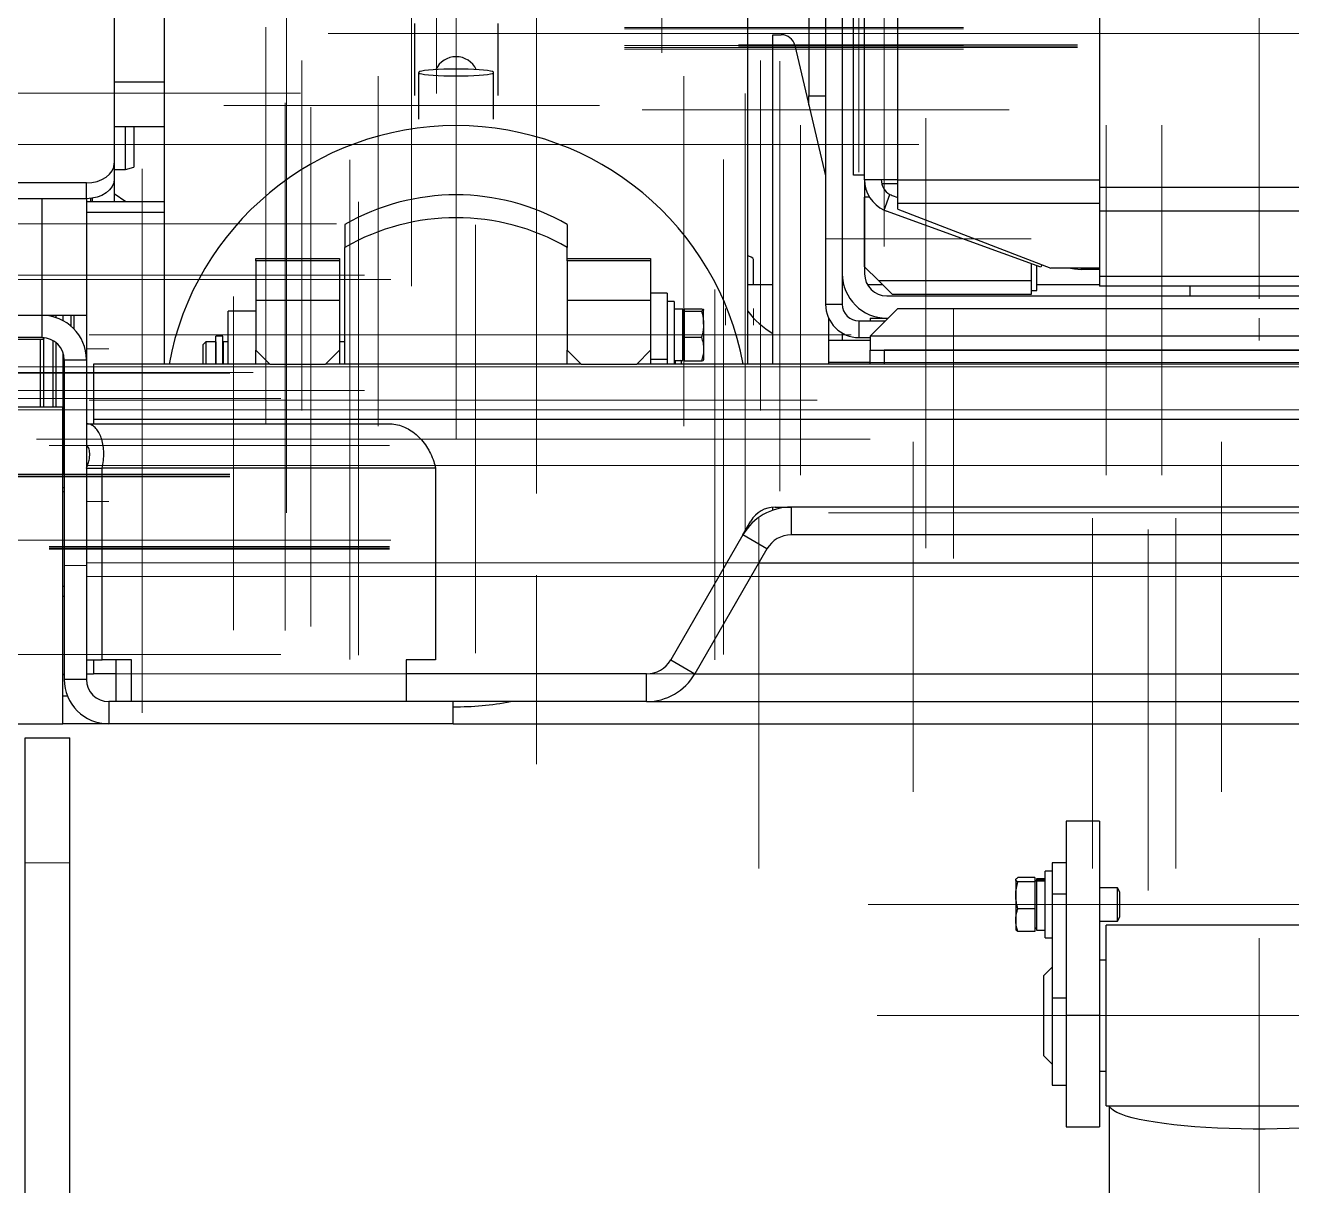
# Model space of a CAD drawing. Header units: millimetres. Extents: x 0 to 420, y 0 to 297.
# Drawn here: x 336.02 to 351.21, y 202.86 to 216.78 of the extents above; entities that cross this region are included whole.
import ezdxf

# ---------------------------------------------------------------- set-up
doc = ezdxf.new("R2010")
doc.units = ezdxf.units.MM
doc.linetypes.add('CENTERX2', pattern=[20.32, 12.7, -2.54, 2.54, -2.54])

msp = doc.modelspace()

# ---------------------------------------------------------------- linework, layer by layer
at = {"color": 7, "linetype": 'Continuous', "lineweight": 25}
for p, q in [((348.89947, 243.5174), (348.89947, 214.83358)), ((345.41614, 221.60074), (345.41614, 215.93407)), ((345.61614, 221.43407), (345.61614, 213.43407)), ((345.81614, 221.0674), (345.81614, 213.80074)), ((345.94947, 214.98407), (345.94947, 219.97641)), ((346.0828, 214.98407), (346.0828, 219.97641)), ((346.4828, 214.92834), (346.4828, 219.86167)), ((337.6828, 218.65314), (337.6828, 212.7174)), ((344.6828, 212.7174), (344.6828, 218.65314)), ((337.0828, 217.47786), (337.0828, 215.125)), ((340.6828, 216.80249), (340.6828, 215.93689)), ((341.6828, 216.80249), (341.6828, 215.93689)), ((344.9828, 212.7174), (344.9828, 216.6674)), ((344.9828, 216.6674), (345.08427, 216.6674)), ((345.24647, 216.53907), (345.61614, 214.9751)), ((340.7328, 216.21448), (340.7328, 215.65445)), ((341.6328, 215.65445), (341.6328, 216.21448)), ((345.41614, 215.82125), (345.41614, 215.93407)), ((337.0828, 215.5674), (337.6828, 215.5674)), ((337.21614, 215.05074), (337.21614, 215.5674)), ((337.31614, 215.5674), (337.31614, 215.07753)), ((337.0828, 215.125), (337.0828, 214.93644)), ((337.0828, 215.05074), (337.21614, 215.05074)), ((337.21614, 215.05074), (337.31614, 215.07753)), ((346.0828, 214.98407), (345.94947, 214.98407)), ((346.0828, 214.92834), (346.0828, 214.98407)), ((336.74947, 214.8893), (334.25535, 214.8893)), ((336.74947, 214.70074), (336.74947, 214.8893)), ((337.0828, 214.93644), (337.0828, 214.6674)), ((346.4828, 214.92834), (346.0828, 214.92834)), ((346.0828, 214.92834), (346.0828, 213.80074)), ((346.0828, 214.88407), (346.08526, 214.88407)), ((346.28776, 214.88407), (346.4828, 214.88407)), ((346.4828, 214.64549), (346.4828, 214.92834)), ((352.7328, 214.83358), (348.89947, 214.83358)), ((348.89947, 214.83358), (348.89947, 214.55074)), ((336.74947, 214.70074), (334.25535, 214.70074)), ((336.74947, 214.70074), (336.74947, 213.30074)), ((336.74947, 214.6674), (337.6828, 214.6674)), ((336.79947, 214.7034), (336.79947, 214.6674)), ((336.81614, 214.7055), (336.81614, 214.6674)), ((337.0828, 214.76464), (337.22167, 214.6674)), ((346.14294, 214.7174), (346.0828, 214.7174)), ((346.0828, 213.88407), (346.0828, 214.7174)), ((346.31811, 214.56381), (346.38691, 214.75283)), ((346.4144, 214.7404), (346.4828, 214.7155)), ((346.4828, 214.7174), (346.47758, 214.7174)), ((346.4828, 214.57409), (346.4828, 214.64549)), ((348.19711, 213.87871), (346.346, 214.55246)), ((346.4828, 214.57409), (348.31614, 213.86698)), ((352.7328, 214.55074), (348.89947, 214.55074)), ((348.89947, 214.55074), (348.89947, 213.76789)), ((339.84947, 214.39119), (339.84947, 214.11715)), ((342.51614, 214.39119), (342.51614, 214.11715)), ((339.84947, 212.7174), (339.84947, 214.11715)), ((342.51614, 213.98407), (342.51614, 214.11715)), ((338.7828, 213.98407), (339.7828, 213.98407)), ((338.7828, 213.95595), (338.7828, 213.98407)), ((339.7828, 213.95595), (338.7828, 213.95595)), ((338.7828, 213.95595), (338.7828, 213.48407)), ((339.7828, 213.98407), (339.7828, 213.95595)), ((339.7828, 213.95595), (339.7828, 213.48407)), ((342.51614, 213.98407), (343.51614, 213.98407)), ((342.51614, 213.95595), (342.51614, 213.98407)), ((342.51614, 213.95595), (342.51614, 213.48407)), ((343.51614, 213.95595), (342.51614, 213.95595)), ((343.51614, 213.98407), (343.51614, 213.95595)), ((343.51614, 213.95595), (343.51614, 213.48407)), ((344.74947, 213.6674), (344.74947, 213.97176)), ((346.0828, 213.88407), (346.24947, 213.7174)), ((348.0828, 213.92031), (348.0828, 213.7174)), ((348.14947, 213.60074), (348.14947, 213.89605)), ((348.20802, 213.90868), (348.19711, 213.87871)), ((345.81614, 213.80074), (345.81614, 213.43407)), ((348.89947, 213.86698), (348.31614, 213.86698)), ((348.89947, 213.85074), (348.6828, 213.85074)), ((352.7328, 213.76789), (348.89947, 213.76789)), ((348.89947, 213.76789), (348.89947, 213.65074)), ((344.9828, 213.6674), (344.6828, 213.6674)), ((345.83307, 213.6674), (345.81614, 213.6674)), ((346.29947, 213.6674), (346.11853, 213.6674)), ((346.24947, 213.7174), (348.0828, 213.7174)), ((346.41614, 213.55074), (346.24947, 213.7174)), ((348.0828, 213.7174), (348.0828, 213.55074)), ((348.0828, 213.60074), (348.14947, 213.60074)), ((348.89947, 213.6674), (348.14947, 213.6674)), ((352.7328, 213.65074), (348.89947, 213.65074)), ((349.9828, 213.65074), (349.9828, 213.53407)), ((338.7828, 213.48407), (339.7828, 213.48407)), ((338.7828, 213.48407), (338.7828, 212.88407)), ((339.7828, 213.48407), (339.7828, 212.88407)), ((342.51614, 213.48407), (343.51614, 213.48407)), ((342.51614, 213.48407), (342.51614, 212.88407)), ((343.71614, 213.5674), (343.51614, 213.5674)), ((343.51614, 213.48407), (343.51614, 212.88407)), ((343.71614, 213.5674), (343.71614, 212.77054)), ((343.79947, 213.4674), (343.71614, 213.4674)), ((343.79947, 213.4674), (343.79947, 212.86909)), ((345.61614, 213.43407), (345.81614, 213.43407)), ((346.34947, 213.53407), (355.2828, 213.53407)), ((348.0828, 213.55074), (346.41614, 213.55074)), ((336.21614, 213.30074), (334.2828, 213.30074)), ((336.74947, 213.30074), (336.21614, 213.30074)), ((336.21614, 213.03407), (336.21614, 213.30074)), ((336.3328, 213.30074), (336.3328, 213.28782)), ((336.34947, 213.2838), (336.34947, 213.30074)), ((336.38614, 213.27292), (336.38614, 213.30074)), ((336.46947, 213.23673), (336.46947, 213.30074)), ((336.56614, 213.16983), (336.56614, 213.301)), ((336.59947, 213.30309), (336.59947, 213.13821)), ((336.74947, 213.30074), (336.74947, 212.7674)), ((338.7828, 213.35074), (338.44947, 213.35074)), ((338.44947, 212.7174), (338.44947, 213.35074)), ((343.9028, 213.37351), (343.79947, 213.37351)), ((343.9028, 212.76129), (343.9028, 213.37351)), ((343.9228, 213.35612), (343.9028, 213.34457)), ((343.9228, 213.38077), (344.12601, 213.38077)), ((343.9228, 213.35196), (343.9228, 213.38077)), ((343.9228, 213.35196), (344.12601, 213.35196)), ((343.9228, 213.03859), (343.9228, 213.35196)), ((344.1528, 213.19528), (344.1528, 213.36636)), ((345.64947, 213.27421), (345.64947, 212.7174)), ((346.14947, 213.05074), (346.4828, 213.38407)), ((346.4828, 213.38407), (355.14947, 213.38407)), ((344.1528, 213.19528), (344.1528, 212.89632)), ((345.65251, 213.2674), (345.64947, 213.2674)), ((346.01614, 213.23407), (346.01614, 213.03407)), ((346.01614, 213.23407), (346.3328, 213.23407)), ((346.14947, 213.2674), (346.14947, 213.23407)), ((346.14947, 213.2674), (346.34947, 213.2674)), ((346.34947, 213.2674), (346.36614, 213.2674)), ((336.21614, 213.03407), (334.2828, 213.03407)), ((335.56614, 213.0174), (336.2328, 213.0174)), ((336.19947, 212.20074), (336.19947, 213.0174)), ((336.2328, 213.0174), (336.2328, 213.03355)), ((336.2328, 213.0174), (336.24761, 213.03221)), ((336.2328, 213.0174), (336.2328, 212.20074)), ((336.34947, 212.20074), (336.34947, 212.99834)), ((336.38614, 212.20074), (336.38614, 212.97286)), ((338.1828, 212.98407), (338.14947, 212.95074)), ((338.29947, 212.98407), (338.1828, 212.98407)), ((338.1828, 212.98407), (338.1828, 212.7174)), ((338.29947, 212.98407), (338.29947, 212.7174)), ((338.38614, 213.05282), (338.3028, 213.05282)), ((338.3028, 212.7174), (338.3028, 213.05282)), ((338.38614, 212.7174), (338.38614, 213.05282)), ((338.44947, 212.98407), (338.38947, 212.98407)), ((338.38947, 212.98407), (338.38947, 212.7174)), ((339.84947, 212.98407), (339.7828, 212.98407)), ((343.9228, 213.03859), (344.12601, 213.03859)), ((343.9228, 212.75404), (343.9228, 213.03859)), ((346.14947, 213.00074), (345.64947, 213.00074)), ((345.81614, 213.08766), (345.81614, 213.00074)), ((346.01614, 213.03407), (346.14947, 213.03407)), ((355.4828, 213.05074), (346.14947, 213.05074)), ((346.14947, 213.05074), (346.14947, 212.88407)), ((336.46947, 211.4815), (336.46947, 212.85067)), ((338.14947, 212.7174), (338.14947, 212.95074)), ((338.3028, 212.9174), (338.29947, 212.9174)), ((338.38947, 212.9174), (338.38614, 212.9174)), ((338.7828, 212.88407), (338.94947, 212.7174)), ((338.7828, 212.7174), (338.7828, 212.88407)), ((339.61614, 212.7174), (339.7828, 212.88407)), ((339.7828, 212.88407), (339.7828, 212.7174)), ((342.51614, 212.88407), (342.6828, 212.7174)), ((342.51614, 212.7174), (342.51614, 212.88407)), ((343.34947, 212.7174), (343.51614, 212.88407)), ((343.51614, 212.88407), (343.51614, 212.7174)), ((343.79947, 212.86909), (343.79947, 212.7174)), ((344.1528, 212.89632), (344.1528, 212.76774)), ((346.14947, 212.88407), (355.4828, 212.88407)), ((346.14947, 212.7174), (346.14947, 212.88407)), ((346.31614, 212.88407), (346.31614, 212.7174)), ((355.31614, 212.88407), (346.31614, 212.88407)), ((336.4828, 212.7674), (336.74947, 212.7674)), ((336.4828, 212.7674), (336.4828, 208.93407)), ((336.74947, 212.7674), (336.74947, 208.93407)), ((338.94947, 212.7174), (336.8328, 212.7174)), ((336.8328, 212.7174), (336.8328, 212.05074)), ((338.94947, 212.7174), (339.61614, 212.7174)), ((342.6828, 212.7174), (339.61614, 212.7174)), ((342.6828, 212.7174), (343.34947, 212.7174)), ((358.2828, 212.7174), (343.34947, 212.7174)), ((343.71614, 212.77054), (343.51614, 212.77054)), ((343.71614, 212.77054), (343.71614, 212.7174)), ((343.79947, 212.76129), (343.9028, 212.76129)), ((343.81614, 212.7174), (343.81614, 212.76129)), ((343.8828, 212.75074), (343.87225, 212.76129)), ((343.8828, 212.75074), (343.8828, 212.7174)), ((343.9028, 212.79024), (343.9228, 212.77869)), ((343.9228, 212.75404), (344.12601, 212.75404)), ((336.46614, 212.20074), (335.56614, 212.20074)), ((336.46614, 208.40074), (336.46614, 212.20074)), ((336.74947, 212.00074), (340.37235, 212.00074)), ((364.79947, 212.05074), (336.8328, 212.05074)), ((336.8328, 212.05074), (336.8328, 212.00074)), ((336.46947, 211.5174), (336.4828, 211.5174)), ((336.46947, 211.4815), (336.46947, 211.40057)), ((336.74947, 211.4674), (336.93803, 211.4674)), ((340.93803, 211.4674), (336.93803, 211.4674)), ((336.93803, 209.1674), (336.93803, 211.4674)), ((340.93803, 211.4674), (340.93803, 209.1674)), ((336.4828, 211.40074), (336.46614, 211.40074)), ((336.4828, 211.23407), (336.46614, 211.23407)), ((344.9828, 210.964), (344.9828, 210.99974)), ((345.00859, 211.00074), (345.20104, 211.00074)), ((345.20104, 211.00074), (345.20104, 210.6674)), ((356.43124, 211.00074), (345.20104, 211.00074)), ((344.62369, 210.6674), (344.71991, 210.83407)), ((344.62369, 210.6674), (343.75766, 209.1674)), ((344.91236, 210.50074), (344.62369, 210.6674)), ((356.43124, 210.6674), (345.20104, 210.6674)), ((344.91236, 210.50074), (344.04634, 209.00074)), ((336.74947, 209.1674), (336.93803, 209.1674)), ((336.8328, 209.1674), (336.8328, 209.00074)), ((337.29159, 209.1674), (336.93803, 209.1674)), ((337.10302, 209.1674), (337.10302, 208.6674)), ((337.29159, 208.6674), (337.29159, 209.1674)), ((340.93803, 209.1674), (340.58448, 209.1674)), ((340.58448, 209.1674), (340.58448, 208.6674)), ((343.75766, 209.1674), (344.04634, 209.00074)), ((336.46614, 208.98407), (336.4828, 209.00074)), ((336.74947, 208.93407), (336.4828, 208.93407)), ((337.10302, 209.00074), (336.8328, 209.00074)), ((343.46899, 209.00074), (340.58448, 209.00074)), ((343.46899, 208.6674), (343.46899, 209.00074)), ((336.52172, 208.73407), (336.46614, 208.73407)), ((337.01614, 208.6674), (337.01614, 208.40074)), ((341.14947, 208.6674), (337.01614, 208.6674)), ((343.46899, 208.6674), (341.14947, 208.6674)), ((341.14947, 208.40074), (341.14947, 208.6674)), ((343.46899, 208.6674), (358.16329, 208.6674)), ((335.25584, 208.40074), (336.46614, 208.40074)), ((337.01614, 208.40074), (336.46614, 208.40074)), ((341.14947, 208.40074), (337.01614, 208.40074)), ((341.14947, 208.40074), (360.4828, 208.40074)), ((336.01614, 208.23407), (336.54947, 208.23407)), ((336.01614, 193.38966), (336.01614, 208.23407)), ((336.54947, 193.38966), (336.54947, 208.23407)), ((348.89947, 207.23407), (348.49947, 207.23407)), ((348.49947, 207.23407), (348.49947, 204.90074)), ((348.89947, 207.23407), (348.89947, 204.90074)), ((348.3328, 206.63407), (348.24947, 206.63407)), ((348.24947, 206.26808), (348.24947, 206.63407)), ((348.49947, 206.73407), (348.3328, 206.73407)), ((348.3328, 206.73407), (348.3328, 206.35907)), ((347.89614, 206.53053), (347.89614, 206.34251)), ((348.12614, 206.55706), (347.92293, 206.55706)), ((348.12614, 206.504), (347.92293, 206.504)), ((348.12614, 206.55706), (348.12614, 206.504)), ((348.14614, 206.51124), (348.12614, 206.52278)), ((348.12614, 206.504), (348.12614, 206.18102)), ((348.24947, 206.54018), (348.14614, 206.54018)), ((348.14614, 206.54018), (348.14614, 206.53174)), ((348.24947, 206.53174), (348.14614, 206.53174)), ((348.14614, 206.53174), (348.14614, 206.5155)), ((348.24947, 206.5155), (348.14614, 206.5155)), ((348.14614, 206.5155), (348.14614, 205.92796)), ((349.11697, 206.43407), (348.89947, 206.43407)), ((349.14614, 206.38355), (349.11697, 206.43407)), ((349.11697, 206.03407), (349.11697, 206.43407)), ((347.89614, 206.34251), (347.89614, 206.04605)), ((348.49947, 206.35907), (348.3328, 206.35907)), ((348.3328, 206.35907), (348.3328, 205.10907)), ((349.14614, 206.08459), (349.14614, 206.38355)), ((348.12614, 206.18102), (347.92293, 206.18102)), ((348.12614, 206.18102), (348.12614, 205.91108)), ((348.24947, 205.83407), (348.24947, 206.26808)), ((347.89614, 206.04605), (347.89614, 205.93415)), ((348.89947, 206.03407), (349.11697, 206.03407)), ((352.64947, 205.98407), (348.9828, 205.98407)), ((348.9828, 203.8174), (348.9828, 205.98407)), ((349.11697, 206.03407), (349.14614, 206.08459)), ((348.12614, 205.91108), (347.92293, 205.91108)), ((348.12614, 205.94536), (348.14614, 205.9569)), ((348.14614, 205.92796), (348.24947, 205.92796)), ((348.24947, 205.83407), (348.3328, 205.83407)), ((348.9828, 205.5674), (348.89947, 205.5674)), ((348.3328, 205.48407), (348.2328, 205.38407)), ((348.2328, 204.4174), (348.2328, 205.38407)), ((348.49947, 205.10907), (348.3328, 205.10907)), ((348.3328, 205.10907), (348.3328, 204.0674)), ((348.89947, 204.90074), (348.49947, 204.90074)), ((348.49947, 204.90074), (348.49947, 203.5674)), ((348.89947, 204.90074), (348.89947, 203.5674)), ((348.2328, 204.4174), (348.3328, 204.3174)), ((348.89947, 204.23407), (348.9828, 204.23407)), ((348.3328, 204.0674), (348.49947, 204.0674)), ((348.9828, 203.8174), (352.64947, 203.8174)), ((349.01614, 203.8174), (349.01614, 192.1549)), ((348.49947, 203.5674), (348.89947, 203.5674))]:
    msp.add_line(p, q, dxfattribs=at)
at = {"color": 7, "linetype": 'CENTERX2', "lineweight": 18, "ltscale": 3.333333}
for p, q in [((341.1828, 216.36698), (341.1828, 221.97411)), ((341.1828, 216.36698), (341.1828, 221.97411)), ((340.94947, 220.99665), (340.94947, 215.9638)), ((341.1828, 212.16756), (341.1828, 220.86628)), ((343.64947, 216.45074), (343.64947, 220.7174)), ((339.14947, 219.04407), (339.14947, 215.0174)), ((339.14947, 214.48032), (339.14947, 218.99001)), ((340.64947, 214.35074), (340.64947, 219.0174)), ((341.1828, 213.81578), (341.1828, 218.97757)), ((341.1828, 215.69399), (341.1828, 218.85578)), ((341.1828, 218.65314), (341.1828, 212.09144)), ((341.1828, 218.62269), (341.1828, 212.16756)), ((339.14947, 212.18407), (339.14947, 218.5174)), ((346.31614, 214.12546), (346.31614, 218.36946)), ((341.1828, 218.21448), (341.1828, 213.18547)), ((346.01614, 218.0174), (346.01614, 215.0174)), ((350.81614, 218.0174), (350.81614, 215.0174)), ((341.1828, 217.95311), (341.1828, 213.64182)), ((342.14947, 213.54033), (342.14947, 217.82883)), ((346.01614, 217.7674), (346.01614, 215.0174)), ((350.81614, 217.7674), (350.81614, 215.0174)), ((350.81614, 217.63407), (350.81614, 213.50074)), ((340.64947, 217.3174), (340.64947, 215.68407)), ((342.14947, 217.20407), (342.14947, 213.18407)), ((338.89947, 212.43849), (338.89947, 216.75818)), ((350.31614, 216.68407), (339.64947, 216.68407)), ((347.26947, 216.75314), (343.2028, 216.75314)), ((347.26947, 216.73829), (343.2028, 216.73829)), ((357.14947, 216.68407), (344.4828, 216.68407)), ((344.81614, 216.68407), (344.4828, 216.68407)), ((356.81614, 216.68407), (344.81614, 216.68407)), ((347.26947, 216.54028), (343.2028, 216.54028)), ((347.26947, 216.51383), (343.2028, 216.51383)), ((347.26947, 216.49539), (343.2028, 216.49539)), ((348.63614, 216.54824), (344.56947, 216.54824)), ((348.63614, 216.53126), (344.56947, 216.53126)), ((348.63614, 216.51604), (344.56947, 216.51604)), ((338.89947, 212.00894), (338.89947, 216.34397)), ((339.3328, 212.1594), (339.3328, 216.35757)), ((340.64947, 216.05074), (340.64947, 216.3174)), ((340.64947, 216.05074), (340.64947, 216.3174)), ((342.14947, 216.4174), (342.14947, 214.38407)), ((344.8328, 212.1594), (344.8328, 216.35757)), ((345.06614, 214.315), (345.06614, 216.35074)), ((339.14947, 211.71146), (339.14947, 216.22116)), ((340.24947, 211.97176), (340.24947, 216.16993)), ((342.14947, 216.28407), (342.14947, 214.25074)), ((343.91614, 211.97176), (343.91614, 216.16993)), ((341.1828, 216.13861), (341.1828, 215.89045)), ((341.1828, 216.13861), (341.1828, 215.89045)), ((345.06614, 216.0174), (345.06614, 211.94116)), ((332.20812, 215.9674), (337.78216, 215.9674)), ((332.34947, 215.9674), (336.5328, 215.9674)), ((336.6328, 215.9674), (332.79947, 215.9674)), ((332.9328, 215.9674), (337.21614, 215.9674)), ((334.9828, 215.9674), (337.06292, 215.9674)), ((336.79947, 215.9674), (335.39947, 215.9674)), ((336.6328, 215.9674), (336.79947, 215.9674)), ((337.21614, 215.9674), (339.31614, 215.9674)), ((342.14947, 213.88407), (342.14947, 215.9174)), ((344.64947, 215.96074), (344.64947, 213.7074)), ((345.06614, 213.35074), (345.06614, 215.85074)), ((338.39616, 215.8174), (342.90278, 215.8174)), ((339.13114, 215.84926), (339.13114, 211.84592)), ((339.13114, 215.84487), (339.13114, 211.84168)), ((339.13114, 215.73959), (339.13114, 211.73642)), ((339.13114, 215.72686), (339.13114, 211.72413)), ((339.43914, 215.79934), (339.43914, 211.79858)), ((342.14947, 211.1642), (342.14947, 215.82203)), ((342.14947, 213.56074), (342.14947, 215.7774)), ((342.14947, 215.71977), (342.14947, 215.7774)), ((342.14947, 215.71977), (342.14947, 213.65552)), ((342.14947, 213.68407), (342.14947, 215.7174)), ((343.41614, 215.7674), (347.81614, 215.7674)), ((344.64947, 215.77708), (344.64947, 211.52805)), ((340.64947, 215.68407), (340.64947, 213.65074)), ((341.1828, 215.69399), (341.1828, 213.52944)), ((342.14947, 215.40348), (342.14947, 215.62525)), ((342.14947, 215.40348), (342.14947, 215.62525)), ((342.14947, 215.40629), (342.14947, 215.61962)), ((342.14947, 215.40629), (342.14947, 215.61962)), ((342.14947, 215.40645), (342.14947, 215.61931)), ((342.14947, 215.40645), (342.14947, 215.61931)), ((342.14947, 215.55074), (342.14947, 211.5174)), ((344.64947, 215.69407), (344.64947, 212.72824)), ((345.31614, 211.38407), (345.31614, 215.58407)), ((346.81614, 213.63167), (346.81614, 215.6674)), ((346.81614, 211.1398), (346.81614, 215.64914)), ((348.9828, 211.38407), (348.9828, 215.58407)), ((349.64947, 211.38407), (349.64947, 215.58407)), ((339.13114, 215.52659), (339.13114, 211.52392)), ((342.14947, 215.24407), (342.14947, 215.4774)), ((342.14947, 215.33083), (342.14947, 215.4774)), ((336.2328, 215.35074), (330.99947, 215.35074)), ((332.2328, 215.35074), (344.56614, 215.35074)), ((336.3328, 215.35074), (332.31614, 215.35074)), ((334.2328, 215.35074), (336.31292, 215.35074)), ((336.3328, 215.35074), (334.26614, 215.35074)), ((336.3828, 215.35074), (335.11614, 215.35074)), ((336.2328, 215.35074), (336.3328, 215.35074)), ((336.41614, 215.35074), (336.3328, 215.35074)), ((336.41614, 215.35074), (336.3828, 215.35074)), ((336.4828, 215.35074), (336.5328, 215.35074)), ((336.5328, 215.35074), (336.4828, 215.35074)), ((344.76614, 215.35074), (336.5328, 215.35074)), ((344.76614, 215.35074), (336.5328, 215.35074)), ((342.4828, 215.35074), (338.14947, 215.35074)), ((339.43914, 215.35697), (339.43914, 211.35652)), ((341.54947, 215.35074), (343.81614, 215.35074)), ((342.14947, 215.33083), (342.14947, 215.28745)), ((342.14947, 215.25074), (342.14947, 215.28745)), ((342.14947, 215.25074), (342.14947, 215.24407)), ((346.14947, 215.35074), (343.81614, 215.35074)), ((344.56614, 215.35074), (346.7328, 215.35074)), ((344.64947, 211.12336), (344.64947, 215.24987)), ((344.81614, 215.35074), (344.76614, 215.35074)), ((344.76614, 215.35074), (344.81614, 215.35074)), ((346.81614, 215.33407), (346.81614, 211.25783)), ((339.13114, 215.23113), (339.13114, 211.2292)), ((339.13114, 215.20615), (339.13114, 211.20507)), ((339.14947, 215.167), (339.14947, 210.93167)), ((339.90864, 215.16712), (339.90864, 211.1638)), ((339.90864, 215.16204), (339.90864, 211.15874)), ((339.90864, 215.15206), (339.90864, 211.14879)), ((339.90864, 215.14196), (339.90864, 211.13872)), ((339.90864, 215.11045), (339.90864, 211.10732)), ((344.3903, 215.16907), (344.3903, 211.16575)), ((344.3903, 215.15806), (344.3903, 211.15477)), ((344.3903, 215.09821), (344.3903, 211.09512)), ((346.81614, 212.6674), (346.81614, 215.1674)), ((337.41614, 210.81207), (337.41614, 215.05767)), ((339.90864, 215.06788), (339.90864, 211.06489)), ((339.90864, 215.01476), (339.90864, 211.01195)), ((339.90864, 214.98016), (339.90864, 210.97745)), ((339.90864, 214.95171), (339.90864, 210.9491)), ((344.3903, 215.05226), (344.3903, 211.04932)), ((344.3903, 214.99593), (344.3903, 210.99318)), ((344.64947, 210.9574), (344.64947, 214.97764)), ((339.13114, 214.88211), (339.13114, 210.88113)), ((339.13114, 214.85432), (339.13114, 210.85427)), ((339.90864, 214.91178), (339.90864, 210.90931)), ((339.90864, 214.87945), (339.90864, 210.87709)), ((339.90864, 214.83468), (339.90864, 210.83247)), ((339.90864, 214.79885), (339.90864, 210.79676)), ((344.3903, 214.93431), (344.3903, 210.93176)), ((344.3903, 214.9299), (344.3903, 210.92736)), ((338.89947, 212.45074), (338.89947, 214.68407)), ((338.89947, 214.62644), (338.89947, 214.68407)), ((339.43914, 210.66766), (339.43914, 214.66771)), ((339.90864, 214.74976), (339.90864, 210.74783)), ((339.90864, 214.71085), (339.90864, 210.70905)), ((340.01197, 214.66208), (340.01197, 210.66059)), ((344.3903, 214.68759), (344.3903, 210.68586)), ((338.89947, 214.62644), (338.89947, 212.57326)), ((339.13114, 210.48602), (339.13114, 214.48701)), ((344.3903, 214.5856), (344.3903, 210.58421)), ((344.3903, 214.48454), (344.3903, 210.48348)), ((334.74947, 214.40074), (337.0828, 214.40074)), ((339.74947, 214.40074), (337.0828, 214.40074)), ((338.89947, 212.08407), (338.89947, 214.35074)), ((338.89947, 214.20554), (338.89947, 214.35074)), ((339.90864, 214.4584), (339.90864, 210.45743)), ((341.41614, 209.86944), (341.41614, 214.38715)), ((342.14947, 214.35074), (342.14947, 214.38407)), ((342.14947, 214.35074), (342.14947, 212.3174)), ((338.89947, 214.20554), (338.89947, 212.1448)), ((339.90864, 214.30648), (339.90864, 210.30602)), ((339.90864, 214.24518), (339.90864, 210.24492)), ((342.14947, 214.2174), (342.14947, 214.25074)), ((342.14947, 214.2174), (342.14947, 214.18407)), ((342.14947, 214.15074), (342.14947, 214.18407)), ((344.3903, 214.27249), (344.3903, 210.27215)), ((345.06614, 213.55074), (345.06614, 214.315)), ((345.61614, 214.2174), (345.6262, 214.2174)), ((345.61614, 214.2174), (345.62252, 214.2174)), ((345.61614, 214.2174), (345.62252, 214.2174)), ((345.61614, 214.2174), (345.62252, 214.2174)), ((345.61614, 214.2174), (345.62252, 214.2174)), ((345.61614, 214.2174), (345.62252, 214.2174)), ((345.61614, 214.2174), (345.6262, 214.2174)), ((345.61614, 214.2174), (345.62252, 214.2174)), ((345.61614, 214.2174), (345.62252, 214.2174)), ((345.61614, 214.2174), (345.62252, 214.2174)), ((345.61614, 214.2174), (345.62252, 214.2174)), ((345.61614, 214.2174), (345.62252, 214.2174)), ((345.61614, 214.2174), (345.6262, 214.2174)), ((345.61614, 214.2174), (345.62252, 214.2174)), ((345.61614, 214.2174), (345.62252, 214.2174)), ((345.61614, 214.2174), (345.62252, 214.2174)), ((345.61614, 214.2174), (345.62252, 214.2174)), ((345.61614, 214.2174), (345.62252, 214.2174)), ((345.81614, 214.2174), (345.61614, 214.2174)), ((345.6262, 214.2174), (345.90357, 214.2174)), ((345.6262, 214.2174), (345.90357, 214.2174)), ((345.6262, 214.2174), (345.90357, 214.2174)), ((345.76363, 214.2174), (346.22662, 214.2174)), ((345.76363, 214.2174), (346.22662, 214.2174)), ((345.76363, 214.2174), (346.22662, 214.2174)), ((345.77614, 214.2174), (345.88725, 214.2174)), ((345.77614, 214.2174), (345.88725, 214.2174)), ((345.77614, 214.2174), (345.88725, 214.2174)), ((345.81614, 214.2174), (346.0828, 214.2174)), ((348.0828, 214.2174), (346.0828, 214.2174)), ((348.0828, 214.2174), (346.0828, 214.2174)), ((348.0828, 214.2174), (346.0828, 214.2174)), ((342.14947, 214.15074), (342.14947, 214.1174)), ((342.14947, 212.08407), (342.14947, 214.1174)), ((344.3903, 210.164), (344.3903, 214.16401)), ((344.3903, 210.06231), (344.3903, 214.06266)), ((344.3903, 210.05554), (344.3903, 214.05591)), ((342.14947, 213.88407), (342.14947, 211.85074)), ((344.3903, 209.94839), (344.3903, 213.94912)), ((339.0828, 213.78212), (334.74947, 213.78212)), ((339.1328, 213.72945), (334.96614, 213.72945)), ((335.74947, 213.78212), (340.0828, 213.78212)), ((336.2328, 213.72945), (340.39947, 213.72945)), ((339.13114, 209.86137), (339.13114, 213.86337)), ((339.13114, 209.84154), (339.13114, 213.84422)), ((340.01197, 209.82236), (340.01197, 213.82366)), ((341.41614, 209.24765), (341.41614, 213.76536)), ((344.3903, 209.84381), (344.3903, 213.84489)), ((344.3903, 209.74302), (344.3903, 213.74443)), ((339.14947, 213.68407), (339.14947, 213.5474)), ((339.14947, 213.68407), (339.14947, 213.5474)), ((339.14947, 213.43137), (339.14947, 213.67602)), ((339.14947, 213.43137), (339.14947, 213.67602)), ((339.14947, 213.4372), (339.14947, 213.67201)), ((339.14947, 213.4372), (339.14947, 213.67201)), ((339.14947, 213.43447), (339.14947, 213.6698)), ((339.14947, 213.43447), (339.14947, 213.6698)), ((339.90864, 209.71833), (339.90864, 213.71982)), ((342.14947, 213.68407), (342.14947, 211.65074)), ((344.28697, 209.60937), (344.28697, 213.61109)), ((344.3903, 209.64721), (344.3903, 213.64894)), ((344.64947, 213.6374), (344.64947, 213.7074)), ((344.64947, 213.6374), (344.64947, 213.7074)), ((344.64947, 213.6374), (344.64947, 213.58407)), ((344.64947, 213.6374), (344.64947, 213.58407)), ((344.64947, 211.38407), (344.64947, 213.58407)), ((346.81614, 212.8674), (346.81614, 213.63167)), ((338.51514, 209.52327), (338.51514, 213.52646)), ((339.13114, 209.52327), (339.13114, 213.52646)), ((339.13114, 209.51888), (339.13114, 213.52222)), ((339.14947, 213.5474), (339.14947, 211.51406)), ((339.43914, 209.5688), (339.43914, 213.56956)), ((339.90864, 209.45535), (339.90864, 213.45772)), ((344.28697, 209.43483), (344.28697, 213.43738)), ((344.3903, 209.5575), (344.3903, 213.55953)), ((344.3903, 209.47494), (344.3903, 213.47724)), ((345.06614, 213.55074), (345.06614, 213.35074)), ((344.41614, 213.38407), (344.41614, 213.18407)), ((344.41614, 213.38407), (344.41614, 213.18407)), ((344.74947, 213.38407), (344.74947, 213.18407)), ((344.74947, 213.38407), (344.74947, 213.18407)), ((345.06614, 213.35074), (345.06614, 211.19051)), ((347.14947, 213.38407), (347.14947, 213.37556)), ((347.14947, 213.38407), (347.14947, 213.37893)), ((347.14947, 213.38407), (347.14947, 213.37893)), ((347.14947, 213.38407), (347.14947, 213.37893)), ((347.14947, 213.38407), (347.14947, 213.37893)), ((347.14947, 213.38407), (347.14947, 213.37893)), ((347.14947, 213.38407), (347.14947, 213.37556)), ((347.14947, 213.38407), (347.14947, 213.37893)), ((347.14947, 213.38407), (347.14947, 213.37893)), ((347.14947, 213.38407), (347.14947, 213.37893)), ((347.14947, 213.38407), (347.14947, 213.37893)), ((347.14947, 213.38407), (347.14947, 213.37893)), ((347.14947, 213.37556), (347.14947, 213.14197)), ((347.14947, 213.37556), (347.14947, 213.14197)), ((339.14947, 213.1701), (339.14947, 212.92546)), ((339.14947, 213.1701), (339.14947, 212.92546)), ((339.14947, 213.16427), (339.14947, 212.92946)), ((339.14947, 213.16427), (339.14947, 212.92946)), ((339.90864, 209.17277), (339.90864, 213.17607)), ((340.01197, 209.22596), (340.01197, 213.22915)), ((344.28697, 209.17063), (344.28697, 213.17392)), ((344.3903, 209.23407), (344.3903, 213.23717)), ((344.64947, 213.12169), (344.64947, 213.25321)), ((344.64947, 213.12169), (344.64947, 213.25321)), ((344.64947, 213.12483), (344.64947, 213.25105)), ((344.64947, 213.12483), (344.64947, 213.25105)), ((347.14947, 213.24421), (347.14947, 212.89433)), ((347.14947, 213.24421), (347.14947, 212.89433)), ((347.14947, 213.24074), (347.14947, 213.15185)), ((347.14947, 213.24074), (347.14947, 213.15185)), ((350.81614, 213.00074), (350.81614, 213.2674)), ((350.81614, 213.00074), (350.81614, 213.2674)), ((350.81614, 213.00074), (350.81614, 213.2674)), ((350.81614, 213.00074), (350.81614, 213.2674)), ((350.81614, 213.00074), (350.81614, 213.2674)), ((350.81614, 213.00074), (350.81614, 213.2674)), ((350.81614, 213.00074), (350.81614, 213.2674)), ((350.81614, 213.00074), (350.81614, 213.2674)), ((336.7828, 213.0674), (341.7828, 213.0674)), ((337.41614, 210.82148), (337.41614, 213.00074)), ((337.41614, 212.95646), (337.41614, 213.00074)), ((340.51614, 213.0674), (343.51614, 213.0674)), ((342.93197, 213.0674), (340.9028, 213.0674)), ((342.93197, 213.0674), (345.8828, 213.0674)), ((343.71614, 213.0674), (343.51614, 213.0674)), ((343.71614, 213.0674), (343.51614, 213.0674)), ((343.71614, 213.0674), (343.79947, 213.0674)), ((343.71614, 213.0674), (343.79947, 213.0674)), ((343.79947, 213.0674), (343.9028, 213.0674)), ((343.79947, 213.0674), (343.9028, 213.0674)), ((345.9228, 213.0674), (343.9028, 213.0674)), ((344.08944, 213.0674), (344.27953, 213.0674)), ((344.08944, 213.0674), (344.27953, 213.0674)), ((344.09185, 213.0674), (344.2747, 213.0674)), ((344.09185, 213.0674), (344.2747, 213.0674)), ((344.09199, 213.0674), (344.27444, 213.0674)), ((344.09199, 213.0674), (344.27444, 213.0674)), ((344.64947, 213.01978), (344.64947, 212.88826)), ((344.64947, 213.01978), (344.64947, 212.88826)), ((344.64947, 213.01811), (344.64947, 212.8916)), ((344.64947, 213.01811), (344.64947, 212.8916)), ((344.64947, 213.01665), (344.64947, 212.89042)), ((344.64947, 213.01665), (344.64947, 212.89042)), ((336.74947, 212.90074), (337.01614, 212.90074)), ((336.74947, 212.90074), (337.01614, 212.90074)), ((337.41614, 212.95646), (337.41614, 210.91561)), ((346.81614, 212.8674), (346.81614, 212.6674)), ((347.14947, 212.88407), (347.14947, 212.7174)), ((347.14947, 212.88407), (347.14947, 212.7174)), ((339.26071, 212.68407), (333.21831, 212.68407)), ((336.2328, 212.68407), (334.19947, 212.68407)), ((334.38614, 212.68407), (338.46947, 212.68407)), ((334.59368, 212.68407), (336.61614, 212.68407)), ((341.3828, 212.68407), (334.6328, 212.68407)), ((342.14649, 212.68407), (335.85544, 212.68407)), ((342.23316, 212.68407), (336.19077, 212.68407)), ((336.34947, 212.68407), (336.2328, 212.68407)), ((336.43947, 212.68407), (336.34947, 212.68407)), ((340.56175, 212.68407), (336.42256, 212.68407)), ((365.15947, 212.68407), (336.43947, 212.68407)), ((336.56614, 212.68407), (336.59947, 212.68407)), ((336.59947, 212.68407), (336.56614, 212.68407)), ((339.36614, 212.68407), (336.59947, 212.68407)), ((339.36614, 212.68407), (336.59947, 212.68407)), ((339.51614, 212.68407), (336.61614, 212.68407)), ((340.0828, 212.68407), (336.74947, 212.68407)), ((337.0828, 212.68407), (336.74947, 212.68407)), ((341.17798, 212.68407), (337.0381, 212.68407)), ((341.17504, 212.68407), (337.04333, 212.68407)), ((341.17504, 212.68407), (337.04334, 212.68407)), ((339.74947, 212.68407), (337.0828, 212.68407)), ((341.48561, 212.68407), (337.34695, 212.68407)), ((341.48272, 212.68407), (337.35198, 212.68407)), ((337.41614, 208.53155), (337.41614, 212.74466)), ((337.41614, 210.5398), (337.41614, 212.74466)), ((337.41614, 212.63312), (337.41614, 212.74466)), ((339.17795, 212.68407), (339.03815, 212.68407)), ((339.17795, 212.68407), (339.03815, 212.68407)), ((339.17775, 212.68407), (339.03856, 212.68407)), ((339.17775, 212.68407), (339.03856, 212.68407)), ((339.17775, 212.68407), (339.03856, 212.68407)), ((339.39947, 212.68407), (339.36614, 212.68407)), ((339.36614, 212.68407), (339.39947, 212.68407)), ((339.5528, 212.68407), (339.39947, 212.68407)), ((341.53859, 212.68407), (339.51614, 212.68407)), ((339.5528, 212.68407), (339.56614, 212.68407)), ((339.56614, 212.68407), (339.59947, 212.68407)), ((339.59947, 212.68407), (339.56614, 212.68407)), ((362.0328, 212.68407), (339.59947, 212.68407)), ((340.4828, 212.68407), (340.14947, 212.68407)), ((340.4828, 212.68407), (340.14947, 212.68407)), ((361.39947, 212.68407), (340.2328, 212.68407)), ((361.39947, 212.68407), (340.2328, 212.68407)), ((340.4828, 212.68407), (342.74947, 212.68407)), ((344.14947, 212.68407), (343.81614, 212.68407)), ((344.14947, 212.68407), (343.81614, 212.68407)), ((344.14947, 212.68407), (343.81614, 212.68407)), ((344.64947, 212.72824), (344.64947, 210.7074)), ((355.9828, 212.73407), (345.64947, 212.73407)), ((355.9828, 212.73407), (345.64947, 212.73407)), ((355.9828, 212.73407), (345.64947, 212.73407)), ((355.9828, 212.73407), (345.64947, 212.73407)), ((346.81614, 212.6674), (346.81614, 210.50717)), ((347.14947, 210.38407), (347.14947, 212.7174)), ((334.38614, 212.60784), (338.46947, 212.60784)), ((334.4828, 212.6174), (338.74947, 212.6174)), ((337.41614, 212.63312), (337.41614, 210.58646)), ((337.0828, 212.40074), (334.74947, 212.40074)), ((337.74947, 212.40074), (337.0828, 212.40074)), ((337.74947, 212.40074), (340.0828, 212.40074)), ((339.0828, 212.30444), (334.74947, 212.30444)), ((336.7828, 212.28407), (340.94947, 212.28407)), ((341.7828, 212.28407), (337.61614, 212.28407)), ((340.51614, 212.28407), (344.6828, 212.28407)), ((345.51614, 212.28407), (341.34947, 212.28407)), ((340.0828, 212.1674), (334.74947, 212.1674)), ((337.1328, 212.1674), (334.96614, 212.1674)), ((337.14947, 212.1674), (334.9828, 212.1674)), ((340.74947, 212.1674), (336.4828, 212.1674)), ((338.2328, 212.1674), (337.1328, 212.1674)), ((337.14947, 212.1674), (364.4828, 212.1674)), ((337.25123, 212.1674), (342.99594, 212.1674)), ((337.84947, 212.1674), (339.8828, 212.1674)), ((337.89301, 212.1674), (341.93967, 212.1674)), ((337.89302, 212.1674), (341.93966, 212.1674)), ((337.89303, 212.1674), (341.93963, 212.1674)), ((337.89303, 212.1674), (341.93965, 212.1674)), ((337.89306, 212.1674), (341.93958, 212.1674)), ((337.89309, 212.1674), (341.93952, 212.1674)), ((337.8931, 212.1674), (341.93949, 212.1674)), ((337.89312, 212.1674), (341.93945, 212.1674)), ((337.99733, 212.1674), (342.04125, 212.1674)), ((338.2328, 212.1674), (338.39947, 212.1674)), ((339.74947, 212.1674), (338.39947, 212.1674)), ((338.4828, 212.1674), (342.74947, 212.1674)), ((339.2179, 212.1674), (344.96261, 212.1674)), ((345.08104, 212.1674), (339.33633, 212.1674)), ((339.74947, 212.1674), (341.79947, 212.1674)), ((339.81614, 212.1674), (339.86614, 212.1674)), ((339.86614, 212.1674), (339.81614, 212.1674)), ((339.8328, 212.1674), (339.81614, 212.1674)), ((339.8328, 212.1674), (341.74947, 212.1674)), ((344.4328, 212.1674), (339.86614, 212.1674)), ((341.84947, 212.1674), (339.86614, 212.1674)), ((339.8828, 212.1674), (341.74947, 212.1674)), ((339.893, 212.1674), (339.93969, 212.1674)), ((339.893, 212.1674), (339.93969, 212.1674)), ((339.89305, 212.1674), (339.93961, 212.1674)), ((339.89305, 212.1674), (339.93961, 212.1674)), ((339.89402, 212.1674), (339.93787, 212.1674)), ((339.89402, 212.1674), (339.93787, 212.1674)), ((342.54947, 212.1674), (340.4828, 212.1674)), ((340.51614, 212.1674), (342.54947, 212.1674)), ((341.1828, 212.09144), (341.1828, 211.8174)), ((341.1828, 212.09144), (341.1828, 211.8174)), ((347.04771, 212.1674), (341.303, 212.1674)), ((341.54947, 212.1674), (345.81614, 212.1674)), ((343.7828, 212.1674), (341.74947, 212.1674)), ((341.74947, 212.1674), (343.81614, 212.1674)), ((342.44947, 212.1674), (341.84947, 212.1674)), ((346.30161, 212.1674), (342.25769, 212.1674)), ((346.40593, 212.1674), (342.35927, 212.1674)), ((346.40592, 212.1674), (342.35928, 212.1674)), ((346.40592, 212.1674), (342.3593, 212.1674)), ((346.40591, 212.1674), (342.35931, 212.1674)), ((346.40588, 212.1674), (342.35936, 212.1674)), ((346.40585, 212.1674), (342.35942, 212.1674)), ((346.40584, 212.1674), (342.35945, 212.1674)), ((346.40582, 212.1674), (342.35949, 212.1674)), ((342.44947, 212.1674), (344.4328, 212.1674)), ((344.41614, 212.1674), (342.54947, 212.1674)), ((344.46614, 212.1674), (342.54947, 212.1674)), ((345.81614, 212.1674), (343.41614, 212.1674)), ((344.40594, 212.1674), (344.35925, 212.1674)), ((344.40594, 212.1674), (344.35925, 212.1674)), ((344.4059, 212.1674), (344.35934, 212.1674)), ((344.4059, 212.1674), (344.35934, 212.1674)), ((344.40492, 212.1674), (344.36107, 212.1674)), ((344.40492, 212.1674), (344.36107, 212.1674)), ((346.44947, 212.1674), (344.41614, 212.1674)), ((344.4828, 212.1674), (344.4328, 212.1674)), ((344.4328, 212.1674), (344.4828, 212.1674)), ((344.46614, 212.1674), (344.4828, 212.1674)), ((344.49947, 212.1674), (344.54947, 212.1674)), ((344.54947, 212.1674), (344.49947, 212.1674)), ((357.0828, 212.1674), (344.54947, 212.1674)), ((357.0828, 212.1674), (344.54947, 212.1674)), ((348.34947, 212.1674), (345.81614, 212.1674)), ((338.1828, 211.8174), (336.14947, 211.8174)), ((336.3028, 211.8174), (340.38614, 211.8174)), ((344.4892, 211.8174), (336.57002, 211.8174)), ((336.81614, 211.8174), (339.74947, 211.8174)), ((342.51614, 211.8174), (337.84947, 211.8174)), ((342.4828, 211.8174), (338.14947, 211.8174)), ((338.1828, 211.8174), (338.29947, 211.8174)), ((338.29947, 211.8174), (338.38947, 211.8174)), ((338.38947, 211.8174), (343.27084, 211.8174)), ((338.44947, 211.8174), (338.7828, 211.8174)), ((338.44947, 211.8174), (338.7828, 211.8174)), ((338.75362, 211.8174), (344.74118, 211.8174)), ((338.7828, 211.8174), (339.7828, 211.8174)), ((341.1828, 211.8174), (339.10269, 211.8174)), ((339.56143, 211.8174), (343.4828, 211.8174)), ((339.7828, 211.8174), (339.74947, 211.8174)), ((340.54947, 211.8174), (343.4828, 211.8174)), ((341.1828, 211.8174), (342.87279, 211.8174)), ((342.51614, 211.8174), (343.51614, 211.8174)), ((342.8828, 211.8174), (342.87279, 211.8174)), ((342.8828, 211.8174), (345.54947, 211.8174)), ((343.4828, 211.8174), (343.51614, 211.8174)), ((343.51614, 211.8174), (343.4828, 211.8174)), ((343.51614, 211.8174), (343.81614, 211.8174)), ((343.71614, 211.8174), (343.51614, 211.8174)), ((343.71614, 211.8174), (343.51614, 211.8174)), ((343.81614, 211.8174), (345.8828, 211.8174)), ((346.14947, 211.8174), (343.81614, 211.8174)), ((346.66614, 211.78407), (346.66614, 207.58407)), ((350.36614, 211.78407), (350.36614, 207.58407)), ((336.3028, 211.74118), (340.38614, 211.74118)), ((336.74947, 211.50074), (364.8828, 211.50074)), ((336.74947, 211.50074), (364.8828, 211.50074)), ((336.74947, 211.50074), (364.8828, 211.50074)), ((336.74947, 211.50074), (364.8828, 211.50074)), ((334.38614, 211.39463), (338.46947, 211.39463)), ((334.38614, 211.38694), (338.46947, 211.38694)), ((334.38614, 211.36966), (338.46947, 211.36966)), ((334.38614, 211.36225), (338.46947, 211.36225)), ((336.74947, 211.0674), (337.01614, 211.0674)), ((336.74947, 211.0674), (337.01614, 211.0674)), ((344.81614, 206.6674), (344.81614, 210.8674)), ((355.9828, 210.93407), (345.64947, 210.93407)), ((355.9828, 210.93407), (345.64947, 210.93407)), ((355.9828, 210.93407), (345.64947, 210.93407)), ((355.9828, 210.93407), (345.64947, 210.93407)), ((348.81614, 206.6674), (348.81614, 210.8674)), ((349.81614, 206.6674), (349.81614, 210.8674)), ((349.4828, 206.40074), (349.4828, 210.73407)), ((339.1328, 210.60535), (334.96614, 210.60535)), ((336.2328, 210.60535), (340.39947, 210.60535)), ((336.3028, 210.52796), (340.38614, 210.52796)), ((336.3028, 210.52027), (340.38614, 210.52027)), ((336.3028, 210.503), (340.38614, 210.503)), ((336.3028, 210.49558), (340.38614, 210.49558)), ((336.4828, 210.30074), (336.74947, 210.30074)), ((336.4828, 210.30074), (336.74947, 210.30074)), ((336.74947, 210.33407), (364.8828, 210.33407)), ((336.74947, 210.33407), (364.8828, 210.33407)), ((336.74947, 210.33407), (364.8828, 210.33407)), ((336.74947, 210.33407), (364.8828, 210.33407)), ((336.74947, 210.1674), (364.8828, 210.1674)), ((336.74947, 210.1674), (364.8828, 210.1674)), ((336.74947, 210.1674), (364.8828, 210.1674)), ((336.74947, 210.1674), (364.8828, 210.1674)), ((342.14947, 210.18407), (342.14947, 209.85074)), ((342.14947, 210.18407), (342.14947, 209.85074)), ((342.14947, 210.18407), (342.14947, 207.9174)), ((339.0828, 209.23407), (334.74947, 209.23407)), ((336.74947, 209.00074), (364.8828, 209.00074)), ((336.74947, 209.00074), (364.8828, 209.00074)), ((336.74947, 209.00074), (364.8828, 209.00074)), ((336.74947, 209.00074), (364.8828, 209.00074)), ((336.54947, 206.73407), (336.01614, 206.73407)), ((336.54947, 206.73407), (336.01614, 206.73407)), ((346.12614, 206.23407), (348.14614, 206.23407)), ((349.11697, 206.23407), (346.16614, 206.23407)), ((347.9595, 206.23407), (347.76941, 206.23407)), ((347.9595, 206.23407), (347.76941, 206.23407)), ((347.95709, 206.23407), (347.77424, 206.23407)), ((347.95709, 206.23407), (347.77424, 206.23407)), ((347.95695, 206.23407), (347.77451, 206.23407)), ((347.95695, 206.23407), (347.77451, 206.23407)), ((348.24947, 206.23407), (348.14614, 206.23407)), ((348.24947, 206.23407), (348.14614, 206.23407)), ((348.3328, 206.23407), (348.24947, 206.23407)), ((348.3328, 206.23407), (348.24947, 206.23407)), ((348.49947, 206.23407), (348.3328, 206.23407)), ((348.49947, 206.23407), (348.3328, 206.23407)), ((348.49947, 206.23407), (350.89947, 206.23407)), ((349.11697, 206.23407), (351.14614, 206.23407)), ((355.1328, 206.23407), (350.7328, 206.23407)), ((350.81614, 192.1549), (350.81614, 205.83173)), ((350.81614, 205.33834), (350.81614, 192.1549)), ((348.3328, 204.90074), (346.2328, 204.90074)), ((348.3328, 204.90074), (348.49947, 204.90074)), ((348.49947, 204.90074), (348.3328, 204.90074)), ((348.49947, 204.90074), (348.3328, 204.90074)), ((348.89947, 204.90074), (348.49947, 204.90074)), ((348.89947, 204.90074), (348.49947, 204.90074)), ((353.29947, 204.90074), (348.49947, 204.90074)), ((348.9828, 204.90074), (352.64947, 204.90074)), ((348.9828, 204.90074), (352.64947, 204.90074))]:
    msp.add_line(p, q, dxfattribs=at)
at = {"color": 8, "linetype": 'Continuous', "lineweight": 25}
for p, q in [((337.0828, 216.10074), (337.6828, 216.10074)), ((345.41614, 215.93407), (345.61614, 215.93407)), ((346.4828, 214.92834), (348.89947, 214.92834)), ((336.21614, 213.30074), (336.21614, 214.70074)), ((346.4828, 214.64549), (348.89947, 214.64549)), ((337.6828, 214.53644), (336.74947, 214.53644)), ((348.6828, 213.86698), (348.6828, 213.85074)), ((346.14947, 212.73407), (345.64947, 212.73407)), ((336.46614, 211.4815), (336.46947, 211.4815)), ((336.74947, 211.50074), (336.76208, 211.50074)), ((336.4828, 211.18525), (336.46614, 211.18525)), ((344.81614, 210.33407), (356.81614, 210.33407)), ((336.4828, 210.04718), (336.46614, 210.04718)), ((336.4828, 209.92933), (336.46614, 209.92933)), ((336.74947, 209.00074), (336.8328, 209.00074)), ((344.04634, 209.00074), (357.58594, 209.00074))]:
    msp.add_line(p, q, dxfattribs=at)
at = {"color": 7, "linetype": 'Continuous', "lineweight": 25, "flags": 128}
for points in [[(341.1828, 216.17338), (341.25687, 216.17394), (341.32892, 216.1756), (341.39698, 216.17833), (341.4592, 216.18204), (341.51388, 216.18664), (341.55953, 216.192), (341.5949, 216.19797), (341.61903, 216.20439), (341.63127, 216.21109), (341.63127, 216.21788), (341.61903, 216.22457), (341.5949, 216.23099), (341.55953, 216.23697), (341.51388, 216.24232), (341.4592, 216.24692), (341.39698, 216.25063), (341.32892, 216.25336), (341.25687, 216.25503), (341.1828, 216.25559), (341.10874, 216.25503), (341.03669, 216.25336), (340.96863, 216.25063), (340.90641, 216.24692), (340.85173, 216.24232), (340.80608, 216.23697), (340.77071, 216.23099), (340.74657, 216.22457), (340.73434, 216.21788), (340.73434, 216.21109), (340.74657, 216.20439), (340.77071, 216.19797), (340.80608, 216.192), (340.85173, 216.18664), (340.90641, 216.18204), (340.96863, 216.17833), (341.03669, 216.1756), (341.10874, 216.17394), (341.1828, 216.17338)], [(336.74947, 214.8893), (336.8145, 214.89383), (336.87703, 214.90724), (336.93466, 214.92902), (336.98517, 214.95833), (337.02663, 214.99405), (337.05743, 215.0348), (337.0764, 215.07902), (337.0828, 215.125)], [(337.0828, 214.93644), (337.0764, 214.89046), (337.05743, 214.84624), (337.02663, 214.80549), (336.98517, 214.76977), (336.93466, 214.74046), (336.87703, 214.71868), (336.8145, 214.70527), (336.74947, 214.70074)], [(344.74947, 213.97176), (344.74312, 213.9856), (344.72416, 213.99924), (344.69288, 214.01245), (344.6828, 214.01579)], [(348.55217, 213.86698), (348.59937, 213.8573), (348.6828, 213.85074)], [(351.31693, 203.55147), (351.17618, 203.54585), (351.0331, 203.54208), (350.88862, 203.54019), (350.74366, 203.54019), (350.59917, 203.54208), (350.45609, 203.54585), (350.31535, 203.55147), (350.17785, 203.55891), (350.04449, 203.56812), (349.91614, 203.57904), (349.79362, 203.5916), (349.67774, 203.60572), (349.56923, 203.6213), (349.46882, 203.63825), (349.37714, 203.65645), (349.2948, 203.67579), (349.22232, 203.69614), (349.16017, 203.71736), (349.10877, 203.73933), (349.06844, 203.7619), (349.03945, 203.78493), (349.02197, 203.80825), (349.01831, 203.8174)]]:
    msp.add_lwpolyline(points, dxfattribs=at)
at = {"color": 7, "linetype": 'Continuous', "lineweight": 25}
for centre, radius, start, end in [((345.08427, 216.50074), 0.16667, 13.29857, 90), ((341.18249, 216.13752), 0.26665, 89.932871, 155.259884), ((341.18312, 216.13752), 0.26665, 24.740116, 90.067129), ((341.17721, 212.08088), 3.49593, 89.90827, 169.50939), ((341.1884, 212.08088), 3.49593, 10.49061, 90.09173), ((346.4828, 214.92834), 0.4, 180, 245.686853), ((346.4828, 214.92834), 0.2, 180, 241.349018), ((341.1828, 212.07089), 2.67611, 60.116656, 119.883344), ((346.4828, 214.92834), 0.2, 241.349018, 250), ((346.4828, 214.92834), 0.4, 245.686853, 250), ((341.1828, 211.79685), 2.67611, 60.116656, 119.883344), ((346.34947, 213.80074), 0.53333, 180, 270), ((346.34947, 213.80074), 0.26667, 180, 270), ((346.01614, 213.43407), 0.4, 180, 270), ((346.01614, 213.43407), 0.2, 180, 270), ((336.21614, 212.7674), 0.53333, 0, 90), ((345.4828, 213.95074), 1, 216.869898, 240), ((336.21614, 212.7674), 0.26667, 0, 90), ((345.20104, 210.33407), 0.66667, 90, 150), ((345.00859, 210.6674), 0.33333, 90, 150), ((345.20104, 210.33407), 0.33333, 90, 150), ((343.46899, 209.33407), 0.33333, 270, 330), ((337.01614, 208.93407), 0.53333, 180, 270), ((337.01614, 208.93407), 0.26667, 180, 270), ((343.46899, 209.33407), 0.66667, 270, 330), ((341.18282, 212.12034), 3.51427, 269.456287, 280.719801)]:
    msp.add_arc(centre, radius, start, end, dxfattribs=at)
for points, knots in [([(344.12601, 213.38077), (344.1335, 213.37843), (344.14861, 213.37371), (344.1514, 213.36883), (344.1528, 213.36636)], [0, 0, 0, 0, 0.49545796, 1, 1, 1, 1]), ([(344.1528, 213.36636), (344.15277, 213.36602), (344.15253, 213.36344), (344.14668, 213.35856), (344.13294, 213.35417), (344.12601, 213.35196)], [0, 0, 0, 0, 0.070090032, 0.530784434, 1, 1, 1, 1]), ([(344.12601, 213.35196), (344.12912, 213.34195), (344.14495, 213.29094), (344.14931, 213.2379), (344.1528, 213.19528)], [0, 0, 0, 0, 0.1963527, 1, 1, 1, 1]), ([(344.1528, 213.19528), (344.15254, 213.18359), (344.15133, 213.13058), (344.1371, 213.07889), (344.12601, 213.03859)], [0, 0, 0, 0, 0.22036392, 1, 1, 1, 1]), ([(344.12601, 213.03859), (344.1335, 213.01549), (344.14861, 212.96885), (344.1514, 212.92064), (344.1528, 212.89632)], [0, 0, 0, 0, 0.49545796, 1, 1, 1, 1]), ([(344.1528, 212.89632), (344.15277, 212.89294), (344.15253, 212.8674), (344.14668, 212.81925), (344.13294, 212.77591), (344.12601, 212.75404)], [0, 0, 0, 0, 0.07009003, 0.53078443, 1, 1, 1, 1]), ([(344.12601, 212.75404), (344.1335, 212.75638), (344.14861, 212.7611), (344.1514, 212.76598), (344.1528, 212.76844)], [0, 0, 0, 0, 0.49545796, 1, 1, 1, 1]), ([(336.93803, 211.4674), (336.94391, 211.49843), (336.95582, 211.56137), (336.95887, 211.65247), (336.95164, 211.73858), (336.93405, 211.81548), (336.90732, 211.88213), (336.87332, 211.93534), (336.83322, 211.97404), (336.79128, 211.99683), (336.76268, 211.9995), (336.74947, 212.00074)], [0, 0, 0, 0, 0.1110997, 0.22541988, 0.33653899, 0.45088031, 0.56199951, 0.67634093, 0.78746002, 0.90180133, 1, 1, 1, 1]), ([(340.37235, 212.00074), (340.40127, 211.99917), (340.45995, 211.99598), (340.54551, 211.97038), (340.62776, 211.92995), (340.7033, 211.87516), (340.77178, 211.80715), (340.83057, 211.72915), (340.87929, 211.64223), (340.91574, 211.55415), (340.93099, 211.49482), (340.93803, 211.4674)], [0, 0, 0, 0, 0.1110997, 0.22541988, 0.33653899, 0.45088031, 0.56199951, 0.67634093, 0.78746002, 0.90180133, 1, 1, 1, 1]), ([(336.74947, 211.4674), (336.75713, 211.48625), (336.77271, 211.52457), (336.78876, 211.59506), (336.79129, 211.66938), (336.77405, 211.72453), (336.7572, 211.73107), (336.74947, 211.73407)], [0, 0, 0, 0, 0.135272717, 0.275104212, 0.529783479, 0.7844098, 1, 1, 1, 1]), ([(347.89614, 206.53053), (347.89617, 206.53116), (347.89641, 206.53592), (347.90226, 206.5449), (347.916, 206.55298), (347.92293, 206.55706)], [0, 0, 0, 0, 0.07009003, 0.53078443, 1, 1, 1, 1]), ([(347.92293, 206.504), (347.91544, 206.50831), (347.90033, 206.51701), (347.89754, 206.526), (347.89614, 206.53053)], [0, 0, 0, 0, 0.49545796, 1, 1, 1, 1]), ([(347.89614, 206.34251), (347.89617, 206.34634), (347.89641, 206.37533), (347.90226, 206.42998), (347.916, 206.47918), (347.92293, 206.504)], [0, 0, 0, 0, 0.07009003, 0.53078443, 1, 1, 1, 1]), ([(347.92293, 206.18102), (347.91544, 206.20724), (347.90033, 206.26018), (347.89754, 206.3149), (347.89614, 206.34251)], [0, 0, 0, 0, 0.49545796, 1, 1, 1, 1]), ([(347.89614, 206.04605), (347.89964, 206.08277), (347.90399, 206.12846), (347.91982, 206.17239), (347.92293, 206.18102)], [0, 0, 0, 0, 0.8036473, 1, 1, 1, 1]), ([(347.92293, 205.91108), (347.91184, 205.9458), (347.89762, 205.99032), (347.8964, 206.03599), (347.89614, 206.04605)], [0, 0, 0, 0, 0.779636076, 1, 1, 1, 1]), ([(347.89614, 205.93761), (347.89617, 205.93698), (347.89641, 205.93222), (347.90226, 205.92324), (347.916, 205.91516), (347.92293, 205.91108)], [0, 0, 0, 0, 0.07009003, 0.53078443, 1, 1, 1, 1])]:
    msp.add_open_spline(points, degree=3, knots=knots, dxfattribs=at)

doc.saveas('drawing.dxf')
